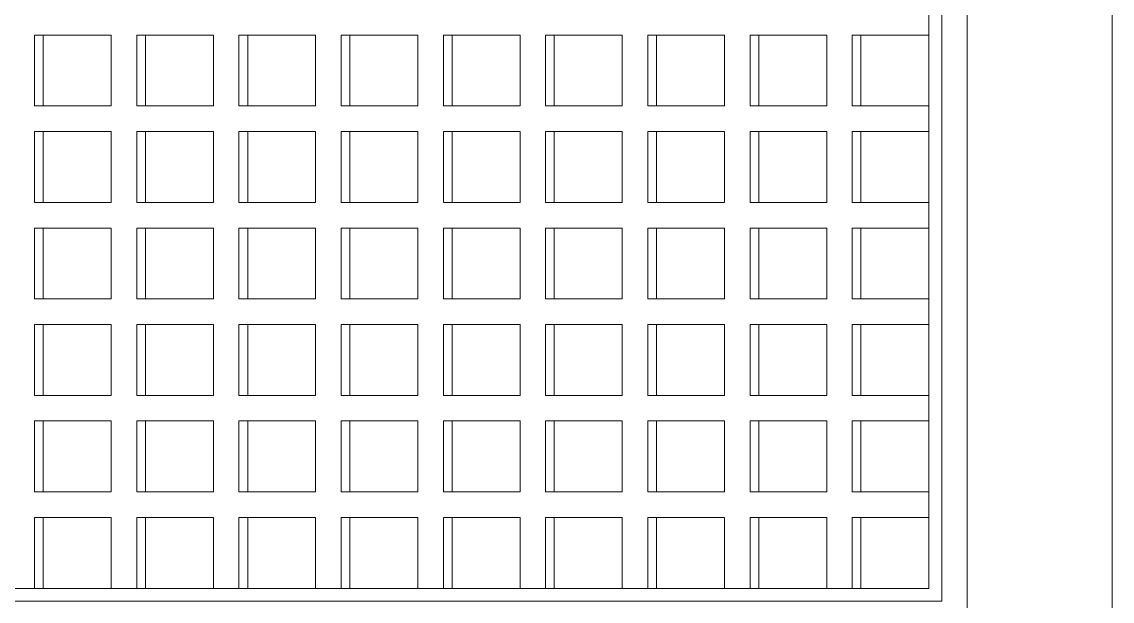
# Model space of a CAD drawing. Header units: millimetres. Extents: x 3554773 to 3850347, y -1853213 to -1653133.
# Drawn here: x 3582610 to 3591239, y -1716538 to -1711950 of the extents above; entities that cross this region are included whole.
import ezdxf

# ---------------------------------------------------------------- set-up
doc = ezdxf.new("R2010")
doc.units = ezdxf.units.MM
doc.header["$MEASUREMENT"] = 0
doc.set_wipeout_variables(frame=1)
doc.linetypes.add('Wipeout_Contour', pattern=[1000, 0, -1000])
doc.layers.add('Structural - Bearing', color=7, linetype='Continuous')
doc.layers.add('Structural - Bearing_Pen_No__3', color=7, linetype='Continuous', lineweight=18, true_color=0xff6600)
doc.layers.add('Structural - Bearing_Pen_No__87', color=7, linetype='Continuous', lineweight=20, true_color=0x6a6a6a)

msp = doc.modelspace()

# ---------------------------------------------------------------- wipeouts: each hides what was drawn before it
at = {"color": 254, "linetype": 'Wipeout_Contour', "lineweight": 0, "ltscale": 40615350.86454452}
msp.add_wipeout([(3574927.1, -1709460), (3574927.1, -1720379.6), (3591138.1, -1720379.6), (3591138.1, -1720177.4), (3591239.2, -1720177.4), (3591239.2, -1709460), (3590091.9, -1709460), (3590091.9, -1716739.7), (3575936.9, -1716739.7), (3575936.9, -1709460)], dxfattribs=at).dxf.layer = 'Structural - Bearing'

# ---------------------------------------------------------------- next in the draw order: linework, layer by layer
at = {"layer": 'Structural - Bearing_Pen_No__87', "linetype": 'Continuous'}
msp.add_line((3591239.2, -1707640.1), (3591239.2, -1720177.4), dxfattribs=at)

# ---------------------------------------------------------------- next in the draw order: wipeouts: each hides what was drawn before it
at = {"color": 254, "linetype": 'Wipeout_Contour', "lineweight": 0, "ltscale": 16250000.92783132}
msp.add_wipeout([(3589889.7, -1716537.5), (3590091.9, -1716537.5), (3590091.9, -1709662.2), (3589889.7, -1709662.2)], dxfattribs=at).dxf.layer = 'Structural - Bearing'
at = {"color": 254, "linetype": 'Wipeout_Contour', "lineweight": 0, "ltscale": 16243436.22605677}
msp.add_wipeout([(3583317.7, -1712055.1), (3582711.1, -1712055.1), (3582711.1, -1712616.8), (3583317.7, -1712616.8)], dxfattribs=at).dxf.layer = 'Structural - Bearing'
at = {"color": 254, "linetype": 'Wipeout_Contour', "lineweight": 0, "ltscale": 16244159.97788284}
msp.add_wipeout([(3583519.9, -1712055.1), (3583519.9, -1712616.8), (3584126.6, -1712616.8), (3584126.6, -1712055.1)], dxfattribs=at).dxf.layer = 'Structural - Bearing'
at = {"color": 254, "linetype": 'Wipeout_Contour', "lineweight": 0, "ltscale": 16244883.73697265}
msp.add_wipeout([(3584328.8, -1712616.8), (3584935.5, -1712616.8), (3584935.5, -1712055.1), (3584328.8, -1712055.1)], dxfattribs=at).dxf.layer = 'Structural - Bearing'
at = {"color": 254, "linetype": 'Wipeout_Contour', "lineweight": 0, "ltscale": 16245607.50312317}
msp.add_wipeout([(3585137.7, -1712055.1), (3585137.7, -1712616.8), (3585744.3, -1712616.8), (3585744.3, -1712055.1)], dxfattribs=at).dxf.layer = 'Structural - Bearing'
at = {"color": 254, "linetype": 'Wipeout_Contour', "lineweight": 0, "ltscale": 16246331.27644518}
msp.add_wipeout([(3586553.2, -1712055.1), (3585946.5, -1712055.1), (3585946.5, -1712616.8), (3586553.2, -1712616.8)], dxfattribs=at).dxf.layer = 'Structural - Bearing'
at = {"color": 254, "linetype": 'Wipeout_Contour', "lineweight": 0, "ltscale": 16247055.05691602}
msp.add_wipeout([(3586755.4, -1712616.8), (3587362, -1712616.8), (3587362, -1712055.1), (3586755.4, -1712055.1)], dxfattribs=at).dxf.layer = 'Structural - Bearing'
at = {"color": 254, "linetype": 'Wipeout_Contour', "lineweight": 0, "ltscale": 16247778.84451391}
msp.add_wipeout([(3587564.3, -1712055.1), (3587564.3, -1712616.8), (3588170.9, -1712616.8), (3588170.9, -1712055.1)], dxfattribs=at).dxf.layer = 'Structural - Bearing'
at = {"color": 254, "linetype": 'Wipeout_Contour', "lineweight": 0, "ltscale": 16248502.63916868}
msp.add_wipeout([(3588373.1, -1712616.8), (3588979.8, -1712616.8), (3588979.8, -1712055.1), (3588373.1, -1712055.1)], dxfattribs=at).dxf.layer = 'Structural - Bearing'
at = {"color": 254, "linetype": 'Wipeout_Contour', "lineweight": 0, "ltscale": 16249226.44115037}
msp.add_wipeout([(3589182, -1712055.1), (3589182, -1712616.8), (3589788.6, -1712616.8), (3589788.6, -1712055.1)], dxfattribs=at).dxf.layer = 'Structural - Bearing'
at = {"color": 254, "linetype": 'Wipeout_Contour', "lineweight": 0, "ltscale": 16243758.16773055}
msp.add_wipeout([(3582711.1, -1713380.7), (3583317.7, -1713380.7), (3583317.7, -1712819), (3582711.1, -1712819)], dxfattribs=at).dxf.layer = 'Structural - Bearing'
at = {"color": 254, "linetype": 'Wipeout_Contour', "lineweight": 0, "ltscale": 16244481.90523435}
msp.add_wipeout([(3584126.6, -1712819), (3583519.9, -1712819), (3583519.9, -1713380.7), (3584126.6, -1713380.7)], dxfattribs=at).dxf.layer = 'Structural - Bearing'
at = {"color": 254, "linetype": 'Wipeout_Contour', "lineweight": 0, "ltscale": 16245205.6499816}
msp.add_wipeout([(3584328.8, -1713380.7), (3584935.5, -1713380.7), (3584935.5, -1712819), (3584328.8, -1712819)], dxfattribs=at).dxf.layer = 'Structural - Bearing'
at = {"color": 254, "linetype": 'Wipeout_Contour', "lineweight": 0, "ltscale": 16245929.40179069}
msp.add_wipeout([(3585137.7, -1712819), (3585137.7, -1713380.7), (3585744.3, -1713380.7), (3585744.3, -1712819)], dxfattribs=at).dxf.layer = 'Structural - Bearing'
at = {"color": 254, "linetype": 'Wipeout_Contour', "lineweight": 0, "ltscale": 16246653.160751}
msp.add_wipeout([(3586553.2, -1712819), (3585946.5, -1712819), (3585946.5, -1713380.7), (3586553.2, -1713380.7)], dxfattribs=at).dxf.layer = 'Structural - Bearing'
at = {"color": 254, "linetype": 'Wipeout_Contour', "lineweight": 0, "ltscale": 16247376.92686158}
msp.add_wipeout([(3586755.4, -1712819), (3586755.4, -1713380.7), (3587362, -1713380.7), (3587362, -1712819)], dxfattribs=at).dxf.layer = 'Structural - Bearing'
at = {"color": 254, "linetype": 'Wipeout_Contour', "lineweight": 0, "ltscale": 16248100.70012145}
msp.add_wipeout([(3588170.9, -1712819), (3587564.3, -1712819), (3587564.3, -1713380.7), (3588170.9, -1713380.7)], dxfattribs=at).dxf.layer = 'Structural - Bearing'
at = {"color": 254, "linetype": 'Wipeout_Contour', "lineweight": 0, "ltscale": 16248824.48043935}
msp.add_wipeout([(3588979.8, -1712819), (3588373.1, -1712819), (3588373.1, -1713380.7), (3588979.8, -1713380.7)], dxfattribs=at).dxf.layer = 'Structural - Bearing'
at = {"color": 254, "linetype": 'Wipeout_Contour', "lineweight": 0, "ltscale": 16249548.2680853}
msp.add_wipeout([(3589182, -1712819), (3589182, -1713380.7), (3589788.6, -1713380.7), (3589788.6, -1712819)], dxfattribs=at).dxf.layer = 'Structural - Bearing'
at = {"color": 254, "linetype": 'Wipeout_Contour', "lineweight": 0, "ltscale": 16244080.13816666}
msp.add_wipeout([(3582711.1, -1713582.9), (3582711.1, -1714144.6), (3583317.7, -1714144.6), (3583317.7, -1713582.9)], dxfattribs=at).dxf.layer = 'Structural - Bearing'
at = {"color": 254, "linetype": 'Wipeout_Contour', "lineweight": 0, "ltscale": 16244803.86134748}
msp.add_wipeout([(3583519.9, -1713582.9), (3583519.9, -1714144.6), (3584126.6, -1714144.6), (3584126.6, -1713582.9)], dxfattribs=at).dxf.layer = 'Structural - Bearing'
at = {"color": 254, "linetype": 'Wipeout_Contour', "lineweight": 0, "ltscale": 16245527.59175146}
msp.add_wipeout([(3584328.8, -1714144.6), (3584935.5, -1714144.6), (3584935.5, -1713582.9), (3584328.8, -1713582.9)], dxfattribs=at).dxf.layer = 'Structural - Bearing'
at = {"color": 254, "linetype": 'Wipeout_Contour', "lineweight": 0, "ltscale": 16246251.32921841}
msp.add_wipeout([(3585744.3, -1713582.9), (3585137.7, -1713582.9), (3585137.7, -1714144.6), (3585744.3, -1714144.6)], dxfattribs=at).dxf.layer = 'Structural - Bearing'
at = {"color": 254, "linetype": 'Wipeout_Contour', "lineweight": 0, "ltscale": 16246975.0738163}
msp.add_wipeout([(3585946.5, -1714144.6), (3586553.2, -1714144.6), (3586553.2, -1713582.9), (3585946.5, -1713582.9)], dxfattribs=at).dxf.layer = 'Structural - Bearing'
at = {"color": 254, "linetype": 'Wipeout_Contour', "lineweight": 0, "ltscale": 16247698.82558702}
msp.add_wipeout([(3586755.4, -1713582.9), (3586755.4, -1714144.6), (3587362, -1714144.6), (3587362, -1713582.9)], dxfattribs=at).dxf.layer = 'Structural - Bearing'
at = {"color": 254, "linetype": 'Wipeout_Contour', "lineweight": 0, "ltscale": 16248422.58452959}
msp.add_wipeout([(3587564.3, -1714144.6), (3588170.9, -1714144.6), (3588170.9, -1713582.9), (3587564.3, -1713582.9)], dxfattribs=at).dxf.layer = 'Structural - Bearing'
at = {"color": 254, "linetype": 'Wipeout_Contour', "lineweight": 0, "ltscale": 16249146.3505099}
msp.add_wipeout([(3588979.8, -1713582.9), (3588373.1, -1713582.9), (3588373.1, -1714144.6), (3588979.8, -1714144.6)], dxfattribs=at).dxf.layer = 'Structural - Bearing'
at = {"color": 254, "linetype": 'Wipeout_Contour', "lineweight": 0, "ltscale": 16249870.12381938}
msp.add_wipeout([(3589788.6, -1713582.9), (3589182, -1713582.9), (3589182, -1714144.6), (3589788.6, -1714144.6)], dxfattribs=at).dxf.layer = 'Structural - Bearing'
at = {"color": 254, "linetype": 'Wipeout_Contour', "lineweight": 0, "ltscale": 16244402.1374488}
msp.add_wipeout([(3582711.1, -1714908.6), (3583317.7, -1714908.6), (3583317.7, -1714346.9), (3582711.1, -1714346.9)], dxfattribs=at).dxf.layer = 'Structural - Bearing'
at = {"color": 254, "linetype": 'Wipeout_Contour', "lineweight": 0, "ltscale": 16245125.84626306}
msp.add_wipeout([(3583519.9, -1714908.6), (3584126.6, -1714908.6), (3584126.6, -1714346.9), (3583519.9, -1714346.9)], dxfattribs=at).dxf.layer = 'Structural - Bearing'
at = {"color": 254, "linetype": 'Wipeout_Contour', "lineweight": 0, "ltscale": 16245849.56232305}
msp.add_wipeout([(3584935.5, -1714346.9), (3584328.8, -1714346.9), (3584328.8, -1714908.6), (3584935.5, -1714908.6)], dxfattribs=at).dxf.layer = 'Structural - Bearing'
at = {"color": 254, "linetype": 'Wipeout_Contour', "lineweight": 0, "ltscale": 16246573.28544716}
msp.add_wipeout([(3585137.7, -1714346.9), (3585137.7, -1714908.6), (3585744.3, -1714908.6), (3585744.3, -1714346.9)], dxfattribs=at).dxf.layer = 'Structural - Bearing'
at = {"color": 254, "linetype": 'Wipeout_Contour', "lineweight": 0, "ltscale": 16247297.01572476}
msp.add_wipeout([(3585946.5, -1714346.9), (3585946.5, -1714908.6), (3586553.2, -1714908.6), (3586553.2, -1714346.9)], dxfattribs=at).dxf.layer = 'Structural - Bearing'
at = {"color": 254, "linetype": 'Wipeout_Contour', "lineweight": 0, "ltscale": 16248020.75315489}
msp.add_wipeout([(3586755.4, -1714908.6), (3587362, -1714908.6), (3587362, -1714346.9), (3586755.4, -1714346.9)], dxfattribs=at).dxf.layer = 'Structural - Bearing'
at = {"color": 254, "linetype": 'Wipeout_Contour', "lineweight": 0, "ltscale": 16248744.4977366}
msp.add_wipeout([(3587564.3, -1714908.6), (3588170.9, -1714908.6), (3588170.9, -1714346.9), (3587564.3, -1714346.9)], dxfattribs=at).dxf.layer = 'Structural - Bearing'
at = {"color": 254, "linetype": 'Wipeout_Contour', "lineweight": 0, "ltscale": 16249468.2493786}
msp.add_wipeout([(3588373.1, -1714346.9), (3588373.1, -1714908.6), (3588979.8, -1714908.6), (3588979.8, -1714346.9)], dxfattribs=at).dxf.layer = 'Structural - Bearing'
at = {"color": 254, "linetype": 'Wipeout_Contour', "lineweight": 0, "ltscale": 16250192.00835092}
msp.add_wipeout([(3589182, -1714908.6), (3589788.6, -1714908.6), (3589788.6, -1714346.9), (3589182, -1714346.9)], dxfattribs=at).dxf.layer = 'Structural - Bearing'
at = {"color": 254, "linetype": 'Wipeout_Contour', "lineweight": 0, "ltscale": 16244724.16546842}
msp.add_wipeout([(3582711.1, -1715672.5), (3583317.7, -1715672.5), (3583317.7, -1715110.8), (3582711.1, -1715110.8)], dxfattribs=at).dxf.layer = 'Structural - Bearing'
at = {"color": 254, "linetype": 'Wipeout_Contour', "lineweight": 0, "ltscale": 16245447.85993686}
msp.add_wipeout([(3584126.6, -1715110.8), (3583519.9, -1715110.8), (3583519.9, -1715672.5), (3584126.6, -1715672.5)], dxfattribs=at).dxf.layer = 'Structural - Bearing'
at = {"color": 254, "linetype": 'Wipeout_Contour', "lineweight": 0, "ltscale": 16246171.56165214}
msp.add_wipeout([(3584935.5, -1715110.8), (3584328.8, -1715110.8), (3584328.8, -1715672.5), (3584935.5, -1715672.5)], dxfattribs=at).dxf.layer = 'Structural - Bearing'
at = {"color": 254, "linetype": 'Wipeout_Contour', "lineweight": 0, "ltscale": 16246895.27043269}
msp.add_wipeout([(3585744.3, -1715110.8), (3585137.7, -1715110.8), (3585137.7, -1715672.5), (3585744.3, -1715672.5)], dxfattribs=at).dxf.layer = 'Structural - Bearing'
at = {"color": 254, "linetype": 'Wipeout_Contour', "lineweight": 0, "ltscale": 16247618.98636786}
msp.add_wipeout([(3586553.2, -1715110.8), (3585946.5, -1715110.8), (3585946.5, -1715672.5), (3586553.2, -1715672.5)], dxfattribs=at).dxf.layer = 'Structural - Bearing'
at = {"color": 254, "linetype": 'Wipeout_Contour', "lineweight": 0, "ltscale": 16248342.7094567}
msp.add_wipeout([(3586755.4, -1715110.8), (3586755.4, -1715672.5), (3587362, -1715672.5), (3587362, -1715110.8)], dxfattribs=at).dxf.layer = 'Structural - Bearing'
at = {"color": 254, "linetype": 'Wipeout_Contour', "lineweight": 0, "ltscale": 16249066.43969826}
msp.add_wipeout([(3588170.9, -1715110.8), (3587564.3, -1715110.8), (3587564.3, -1715672.5), (3588170.9, -1715672.5)], dxfattribs=at).dxf.layer = 'Structural - Bearing'
at = {"color": 254, "linetype": 'Wipeout_Contour', "lineweight": 0, "ltscale": 16249790.17700125}
msp.add_wipeout([(3588373.1, -1715672.5), (3588979.8, -1715672.5), (3588979.8, -1715110.8), (3588373.1, -1715110.8)], dxfattribs=at).dxf.layer = 'Structural - Bearing'
at = {"color": 254, "linetype": 'Wipeout_Contour', "lineweight": 0, "ltscale": 16250513.92163567}
msp.add_wipeout([(3589182, -1715672.5), (3589788.6, -1715672.5), (3589788.6, -1715110.8), (3589182, -1715110.8)], dxfattribs=at).dxf.layer = 'Structural - Bearing'
at = {"color": 254, "linetype": 'Wipeout_Contour', "lineweight": 0, "ltscale": 16245046.22226638}
msp.add_wipeout([(3583317.7, -1715874.7), (3582711.1, -1715874.7), (3582711.1, -1716436.4), (3583317.7, -1716436.4)], dxfattribs=at).dxf.layer = 'Structural - Bearing'
at = {"color": 254, "linetype": 'Wipeout_Contour', "lineweight": 0, "ltscale": 16245769.9024097}
msp.add_wipeout([(3584126.6, -1715874.7), (3583519.9, -1715874.7), (3583519.9, -1716436.4), (3584126.6, -1716436.4)], dxfattribs=at).dxf.layer = 'Structural - Bearing'
at = {"color": 254, "linetype": 'Wipeout_Contour', "lineweight": 0, "ltscale": 16246493.58977957}
msp.add_wipeout([(3584935.5, -1715874.7), (3584328.8, -1715874.7), (3584328.8, -1716436.4), (3584935.5, -1716436.4)], dxfattribs=at).dxf.layer = 'Structural - Bearing'
at = {"color": 254, "linetype": 'Wipeout_Contour', "lineweight": 0, "ltscale": 16247217.28421584}
msp.add_wipeout([(3585744.3, -1715874.7), (3585137.7, -1715874.7), (3585137.7, -1716436.4), (3585744.3, -1716436.4)], dxfattribs=at).dxf.layer = 'Structural - Bearing'
at = {"color": 254, "linetype": 'Wipeout_Contour', "lineweight": 0, "ltscale": 16247940.98578645}
msp.add_wipeout([(3586553.2, -1715874.7), (3585946.5, -1715874.7), (3585946.5, -1716436.4), (3586553.2, -1716436.4)], dxfattribs=at).dxf.layer = 'Structural - Bearing'
at = {"color": 254, "linetype": 'Wipeout_Contour', "lineweight": 0, "ltscale": 16248664.69451216}
msp.add_wipeout([(3587362, -1715874.7), (3586755.4, -1715874.7), (3586755.4, -1716436.4), (3587362, -1716436.4)], dxfattribs=at).dxf.layer = 'Structural - Bearing'
at = {"color": 254, "linetype": 'Wipeout_Contour', "lineweight": 0, "ltscale": 16249388.41041285}
msp.add_wipeout([(3588170.9, -1715874.7), (3587564.3, -1715874.7), (3587564.3, -1716436.4), (3588170.9, -1716436.4)], dxfattribs=at).dxf.layer = 'Structural - Bearing'
at = {"color": 254, "linetype": 'Wipeout_Contour', "lineweight": 0, "ltscale": 16250112.1333761}
msp.add_wipeout([(3588373.1, -1715874.7), (3588373.1, -1716436.4), (3588979.8, -1716436.4), (3588979.8, -1715874.7)], dxfattribs=at).dxf.layer = 'Structural - Bearing'
at = {"color": 254, "linetype": 'Wipeout_Contour', "lineweight": 0, "ltscale": 16250835.86369305}
msp.add_wipeout([(3589182, -1715874.7), (3589182, -1716436.4), (3589788.6, -1716436.4), (3589788.6, -1715874.7)], dxfattribs=at).dxf.layer = 'Structural - Bearing'

# ---------------------------------------------------------------- next in the draw order: linework, layer by layer
at = {"layer": 'Structural - Bearing_Pen_No__3', "linetype": 'Continuous'}
for p, q in [((3590091.9, -1709662.2), (3590091.9, -1716537.5)), ((3582711.1, -1712055.1), (3582711.1, -1712616.8)), ((3583317.7, -1712055.1), (3582711.1, -1712055.1)), ((3582779.8, -1712055.1), (3582779.8, -1712616.8)), ((3583317.7, -1712616.8), (3583317.7, -1712055.1)), ((3583519.9, -1712055.1), (3583519.9, -1712616.8)), ((3584126.6, -1712055.1), (3583519.9, -1712055.1)), ((3583588.7, -1712055.1), (3583588.7, -1712616.8)), ((3584126.6, -1712616.8), (3584126.6, -1712055.1)), ((3584328.8, -1712055.1), (3584328.8, -1712616.8)), ((3584935.5, -1712055.1), (3584328.8, -1712055.1)), ((3584397.6, -1712055.1), (3584397.6, -1712616.8)), ((3584935.5, -1712616.8), (3584935.5, -1712055.1)), ((3585137.7, -1712055.1), (3585137.7, -1712616.8)), ((3585744.3, -1712055.1), (3585137.7, -1712055.1)), ((3585206.4, -1712055.1), (3585206.4, -1712616.8)), ((3585744.3, -1712616.8), (3585744.3, -1712055.1)), ((3585946.5, -1712055.1), (3585946.5, -1712616.8)), ((3586553.2, -1712055.1), (3585946.5, -1712055.1)), ((3586015.3, -1712055.1), (3586015.3, -1712616.8)), ((3586553.2, -1712616.8), (3586553.2, -1712055.1)), ((3586755.4, -1712055.1), (3586755.4, -1712616.8)), ((3587362, -1712055.1), (3586755.4, -1712055.1)), ((3586824.1, -1712055.1), (3586824.1, -1712616.8)), ((3587362, -1712616.8), (3587362, -1712055.1)), ((3587564.3, -1712055.1), (3587564.3, -1712616.8)), ((3588170.9, -1712055.1), (3587564.3, -1712055.1)), ((3587633, -1712055.1), (3587633, -1712616.8)), ((3588170.9, -1712616.8), (3588170.9, -1712055.1)), ((3588373.1, -1712055.1), (3588373.1, -1712616.8)), ((3588979.8, -1712055.1), (3588373.1, -1712055.1)), ((3588441.9, -1712055.1), (3588441.9, -1712616.8)), ((3588979.8, -1712616.8), (3588979.8, -1712055.1)), ((3589182, -1712055.1), (3589182, -1712616.8)), ((3589250.7, -1712055.1), (3589250.7, -1712616.8)), ((3583317.7, -1712616.8), (3582711.1, -1712616.8)), ((3584126.6, -1712616.8), (3583519.9, -1712616.8)), ((3584935.5, -1712616.8), (3584328.8, -1712616.8)), ((3585744.3, -1712616.8), (3585137.7, -1712616.8)), ((3586553.2, -1712616.8), (3585946.5, -1712616.8)), ((3587362, -1712616.8), (3586755.4, -1712616.8)), ((3588170.9, -1712616.8), (3587564.3, -1712616.8)), ((3588979.8, -1712616.8), (3588373.1, -1712616.8)), ((3582711.1, -1712819), (3582711.1, -1713380.7)), ((3583317.7, -1712819), (3582711.1, -1712819)), ((3582779.8, -1712819), (3582779.8, -1713380.7)), ((3583317.7, -1713380.7), (3583317.7, -1712819)), ((3583519.9, -1712819), (3583519.9, -1713380.7)), ((3584126.6, -1712819), (3583519.9, -1712819)), ((3583588.7, -1712819), (3583588.7, -1713380.7)), ((3584126.6, -1713380.7), (3584126.6, -1712819)), ((3584328.8, -1712819), (3584328.8, -1713380.7)), ((3584935.5, -1712819), (3584328.8, -1712819)), ((3584397.6, -1712819), (3584397.6, -1713380.7)), ((3584935.5, -1713380.7), (3584935.5, -1712819)), ((3585137.7, -1712819), (3585137.7, -1713380.7)), ((3585744.3, -1712819), (3585137.7, -1712819)), ((3585206.4, -1712819), (3585206.4, -1713380.7)), ((3585744.3, -1713380.7), (3585744.3, -1712819)), ((3585946.5, -1712819), (3585946.5, -1713380.7)), ((3586553.2, -1712819), (3585946.5, -1712819)), ((3586015.3, -1712819), (3586015.3, -1713380.7)), ((3586553.2, -1713380.7), (3586553.2, -1712819)), ((3586755.4, -1712819), (3586755.4, -1713380.7)), ((3587362, -1712819), (3586755.4, -1712819)), ((3586824.1, -1712819), (3586824.1, -1713380.7)), ((3587362, -1713380.7), (3587362, -1712819)), ((3587564.3, -1712819), (3587564.3, -1713380.7)), ((3588170.9, -1712819), (3587564.3, -1712819)), ((3587633, -1712819), (3587633, -1713380.7)), ((3588170.9, -1713380.7), (3588170.9, -1712819)), ((3588373.1, -1712819), (3588373.1, -1713380.7)), ((3588979.8, -1712819), (3588373.1, -1712819)), ((3588441.9, -1712819), (3588441.9, -1713380.7)), ((3588979.8, -1713380.7), (3588979.8, -1712819)), ((3589182, -1712819), (3589182, -1713380.7)), ((3589250.7, -1712819), (3589250.7, -1713380.7)), ((3583317.7, -1713380.7), (3582711.1, -1713380.7)), ((3584126.6, -1713380.7), (3583519.9, -1713380.7)), ((3584935.5, -1713380.7), (3584328.8, -1713380.7)), ((3585744.3, -1713380.7), (3585137.7, -1713380.7)), ((3586553.2, -1713380.7), (3585946.5, -1713380.7)), ((3587362, -1713380.7), (3586755.4, -1713380.7)), ((3588170.9, -1713380.7), (3587564.3, -1713380.7)), ((3588979.8, -1713380.7), (3588373.1, -1713380.7)), ((3582711.1, -1713582.9), (3582711.1, -1714144.6)), ((3583317.7, -1713582.9), (3582711.1, -1713582.9)), ((3582779.8, -1713582.9), (3582779.8, -1714144.6)), ((3583317.7, -1714144.6), (3583317.7, -1713582.9)), ((3583519.9, -1713582.9), (3583519.9, -1714144.6)), ((3584126.6, -1713582.9), (3583519.9, -1713582.9)), ((3583588.7, -1713582.9), (3583588.7, -1714144.6)), ((3584126.6, -1714144.6), (3584126.6, -1713582.9)), ((3584328.8, -1713582.9), (3584328.8, -1714144.6)), ((3584935.5, -1713582.9), (3584328.8, -1713582.9)), ((3584397.6, -1713582.9), (3584397.6, -1714144.6)), ((3584935.5, -1714144.6), (3584935.5, -1713582.9)), ((3585137.7, -1713582.9), (3585137.7, -1714144.6)), ((3585744.3, -1713582.9), (3585137.7, -1713582.9)), ((3585206.4, -1713582.9), (3585206.4, -1714144.6)), ((3585744.3, -1714144.6), (3585744.3, -1713582.9)), ((3585946.5, -1713582.9), (3585946.5, -1714144.6)), ((3586553.2, -1713582.9), (3585946.5, -1713582.9)), ((3586015.3, -1713582.9), (3586015.3, -1714144.6)), ((3586553.2, -1714144.6), (3586553.2, -1713582.9)), ((3586755.4, -1713582.9), (3586755.4, -1714144.6)), ((3587362, -1713582.9), (3586755.4, -1713582.9)), ((3586824.1, -1713582.9), (3586824.1, -1714144.6)), ((3587362, -1714144.6), (3587362, -1713582.9)), ((3587564.3, -1713582.9), (3587564.3, -1714144.6)), ((3588170.9, -1713582.9), (3587564.3, -1713582.9)), ((3587633, -1713582.9), (3587633, -1714144.6)), ((3588170.9, -1714144.6), (3588170.9, -1713582.9)), ((3588373.1, -1713582.9), (3588373.1, -1714144.6)), ((3588979.8, -1713582.9), (3588373.1, -1713582.9)), ((3588441.9, -1713582.9), (3588441.9, -1714144.6)), ((3588979.8, -1714144.6), (3588979.8, -1713582.9)), ((3589182, -1713582.9), (3589182, -1714144.6)), ((3589250.7, -1713582.9), (3589250.7, -1714144.6)), ((3583317.7, -1714144.6), (3582711.1, -1714144.6)), ((3584126.6, -1714144.6), (3583519.9, -1714144.6)), ((3584935.5, -1714144.6), (3584328.8, -1714144.6)), ((3585744.3, -1714144.6), (3585137.7, -1714144.6)), ((3586553.2, -1714144.6), (3585946.5, -1714144.6)), ((3587362, -1714144.6), (3586755.4, -1714144.6)), ((3588170.9, -1714144.6), (3587564.3, -1714144.6)), ((3588979.8, -1714144.6), (3588373.1, -1714144.6)), ((3582711.1, -1714346.9), (3582711.1, -1714908.6)), ((3583317.7, -1714346.9), (3582711.1, -1714346.9)), ((3582779.8, -1714346.9), (3582779.8, -1714908.6)), ((3583317.7, -1714908.6), (3583317.7, -1714346.9)), ((3583519.9, -1714346.9), (3583519.9, -1714908.6)), ((3584126.6, -1714346.9), (3583519.9, -1714346.9)), ((3583588.7, -1714346.9), (3583588.7, -1714908.6)), ((3584126.6, -1714908.6), (3584126.6, -1714346.9)), ((3584328.8, -1714346.9), (3584328.8, -1714908.6)), ((3584935.5, -1714346.9), (3584328.8, -1714346.9)), ((3584397.6, -1714346.9), (3584397.6, -1714908.6)), ((3584935.5, -1714908.6), (3584935.5, -1714346.9)), ((3585137.7, -1714346.9), (3585137.7, -1714908.6)), ((3585744.3, -1714346.9), (3585137.7, -1714346.9)), ((3585206.4, -1714346.9), (3585206.4, -1714908.6)), ((3585744.3, -1714908.6), (3585744.3, -1714346.9)), ((3585946.5, -1714346.9), (3585946.5, -1714908.6)), ((3586553.2, -1714346.9), (3585946.5, -1714346.9)), ((3586015.3, -1714346.9), (3586015.3, -1714908.6)), ((3586553.2, -1714908.6), (3586553.2, -1714346.9)), ((3586755.4, -1714346.9), (3586755.4, -1714908.6)), ((3587362, -1714346.9), (3586755.4, -1714346.9)), ((3586824.1, -1714346.9), (3586824.1, -1714908.6)), ((3587362, -1714908.6), (3587362, -1714346.9)), ((3587564.3, -1714346.9), (3587564.3, -1714908.6)), ((3588170.9, -1714346.9), (3587564.3, -1714346.9)), ((3587633, -1714346.9), (3587633, -1714908.6)), ((3588170.9, -1714908.6), (3588170.9, -1714346.9)), ((3588373.1, -1714346.9), (3588373.1, -1714908.6)), ((3588979.8, -1714346.9), (3588373.1, -1714346.9)), ((3588441.9, -1714346.9), (3588441.9, -1714908.6)), ((3588979.8, -1714908.6), (3588979.8, -1714346.9)), ((3589182, -1714346.9), (3589182, -1714908.6)), ((3589250.7, -1714346.9), (3589250.7, -1714908.6)), ((3583317.7, -1714908.6), (3582711.1, -1714908.6)), ((3584126.6, -1714908.6), (3583519.9, -1714908.6)), ((3584935.5, -1714908.6), (3584328.8, -1714908.6)), ((3585744.3, -1714908.6), (3585137.7, -1714908.6)), ((3586553.2, -1714908.6), (3585946.5, -1714908.6)), ((3587362, -1714908.6), (3586755.4, -1714908.6)), ((3588170.9, -1714908.6), (3587564.3, -1714908.6)), ((3588979.8, -1714908.6), (3588373.1, -1714908.6)), ((3582711.1, -1715110.8), (3582711.1, -1715672.5)), ((3583317.7, -1715110.8), (3582711.1, -1715110.8)), ((3582779.8, -1715110.8), (3582779.8, -1715672.5)), ((3583317.7, -1715672.5), (3583317.7, -1715110.8)), ((3583519.9, -1715110.8), (3583519.9, -1715672.5)), ((3584126.6, -1715110.8), (3583519.9, -1715110.8)), ((3583588.7, -1715110.8), (3583588.7, -1715672.5)), ((3584126.6, -1715672.5), (3584126.6, -1715110.8)), ((3584328.8, -1715110.8), (3584328.8, -1715672.5)), ((3584935.5, -1715110.8), (3584328.8, -1715110.8)), ((3584397.6, -1715110.8), (3584397.6, -1715672.5)), ((3584935.5, -1715672.5), (3584935.5, -1715110.8)), ((3585137.7, -1715110.8), (3585137.7, -1715672.5)), ((3585744.3, -1715110.8), (3585137.7, -1715110.8)), ((3585206.4, -1715110.8), (3585206.4, -1715672.5)), ((3585744.3, -1715672.5), (3585744.3, -1715110.8)), ((3585946.5, -1715110.8), (3585946.5, -1715672.5)), ((3586553.2, -1715110.8), (3585946.5, -1715110.8)), ((3586015.3, -1715110.8), (3586015.3, -1715672.5)), ((3586553.2, -1715672.5), (3586553.2, -1715110.8)), ((3586755.4, -1715110.8), (3586755.4, -1715672.5)), ((3587362, -1715110.8), (3586755.4, -1715110.8)), ((3586824.1, -1715110.8), (3586824.1, -1715672.5)), ((3587362, -1715672.5), (3587362, -1715110.8)), ((3587564.3, -1715110.8), (3587564.3, -1715672.5)), ((3588170.9, -1715110.8), (3587564.3, -1715110.8)), ((3587633, -1715110.8), (3587633, -1715672.5)), ((3588170.9, -1715672.5), (3588170.9, -1715110.8)), ((3588373.1, -1715110.8), (3588373.1, -1715672.5)), ((3588979.8, -1715110.8), (3588373.1, -1715110.8)), ((3588441.9, -1715110.8), (3588441.9, -1715672.5)), ((3588979.8, -1715672.5), (3588979.8, -1715110.8)), ((3589182, -1715110.8), (3589182, -1715672.5)), ((3589250.7, -1715110.8), (3589250.7, -1715672.5)), ((3583317.7, -1715672.5), (3582711.1, -1715672.5)), ((3584126.6, -1715672.5), (3583519.9, -1715672.5)), ((3584935.5, -1715672.5), (3584328.8, -1715672.5)), ((3585744.3, -1715672.5), (3585137.7, -1715672.5)), ((3586553.2, -1715672.5), (3585946.5, -1715672.5)), ((3587362, -1715672.5), (3586755.4, -1715672.5)), ((3588170.9, -1715672.5), (3587564.3, -1715672.5)), ((3588979.8, -1715672.5), (3588373.1, -1715672.5)), ((3583317.7, -1715874.7), (3582711.1, -1715874.7)), ((3584126.6, -1715874.7), (3583519.9, -1715874.7)), ((3584935.5, -1715874.7), (3584328.8, -1715874.7)), ((3585744.3, -1715874.7), (3585137.7, -1715874.7)), ((3586553.2, -1715874.7), (3585946.5, -1715874.7)), ((3587362, -1715874.7), (3586755.4, -1715874.7)), ((3588170.9, -1715874.7), (3587564.3, -1715874.7)), ((3588979.8, -1715874.7), (3588373.1, -1715874.7)), ((3590091.9, -1716537.5), (3590091.9, -1716739.7))]:
    msp.add_line(p, q, dxfattribs=at)

# ---------------------------------------------------------------- next in the draw order: wipeouts: each hides what was drawn before it
at = {"color": 254, "linetype": 'Wipeout_Contour', "lineweight": 0, "ltscale": 16249865.19935454}
msp.add_wipeout([(3589788.6, -1716436.4), (3589889.7, -1716436.4), (3589889.7, -1709763.3), (3589788.6, -1709763.3)], dxfattribs=at).dxf.layer = 'Structural - Bearing'

# ---------------------------------------------------------------- next in the draw order: linework, layer by layer
at = {"layer": 'Structural - Bearing_Pen_No__3', "linetype": 'Continuous'}
for p, q in [((3589788.6, -1711852.9), (3589788.6, -1712055.1)), ((3589788.6, -1712055.1), (3589182, -1712055.1)), ((3589788.6, -1712055.1), (3589788.6, -1712616.8)), ((3589182, -1712616.8), (3589788.6, -1712616.8)), ((3589788.6, -1712616.8), (3589788.6, -1712819)), ((3589788.6, -1712819), (3589182, -1712819)), ((3589788.6, -1712819), (3589788.6, -1713380.7)), ((3589182, -1713380.7), (3589788.6, -1713380.7)), ((3589788.6, -1713380.7), (3589788.6, -1713582.9)), ((3589788.6, -1713582.9), (3589182, -1713582.9)), ((3589788.6, -1713582.9), (3589788.6, -1714144.6)), ((3589182, -1714144.6), (3589788.6, -1714144.6)), ((3589788.6, -1714144.6), (3589788.6, -1714346.9)), ((3589788.6, -1714346.9), (3589182, -1714346.9)), ((3589788.6, -1714346.9), (3589788.6, -1714908.6)), ((3589182, -1714908.6), (3589788.6, -1714908.6)), ((3589788.6, -1714908.6), (3589788.6, -1715110.8)), ((3589788.6, -1715110.8), (3589182, -1715110.8)), ((3589788.6, -1715110.8), (3589788.6, -1715672.5)), ((3589182, -1715672.5), (3589788.6, -1715672.5)), ((3589788.6, -1715672.5), (3589788.6, -1715874.7)), ((3589788.6, -1715874.7), (3589182, -1715874.7))]:
    msp.add_line(p, q, dxfattribs=at)

# ---------------------------------------------------------------- next in the draw order: wipeouts: each hides what was drawn before it
at = {"color": 254, "linetype": 'Wipeout_Contour', "lineweight": 0, "ltscale": 24367768.21783158}
msp.add_wipeout([(3576139.1, -1716436.4), (3576139.1, -1716537.5), (3589889.7, -1716537.5), (3589889.7, -1716436.4), (3589788.6, -1716436.4), (3576240.2, -1716436.4)], dxfattribs=at).dxf.layer = 'Structural - Bearing'

# ---------------------------------------------------------------- next in the draw order: linework, layer by layer
at = {"layer": 'Structural - Bearing_Pen_No__3', "linetype": 'Continuous'}
for p, q in [((3589889.7, -1716537.5), (3589889.7, -1709662.2)), ((3582711.1, -1715874.7), (3582711.1, -1716436.4)), ((3582779.8, -1715874.7), (3582779.8, -1716436.4)), ((3583317.7, -1716436.4), (3583317.7, -1715874.7)), ((3583519.9, -1715874.7), (3583519.9, -1716436.4)), ((3583588.7, -1715874.7), (3583588.7, -1716436.4)), ((3584126.6, -1716436.4), (3584126.6, -1715874.7)), ((3584328.8, -1715874.7), (3584328.8, -1716436.4)), ((3584397.6, -1715874.7), (3584397.6, -1716436.4)), ((3584935.5, -1716436.4), (3584935.5, -1715874.7)), ((3585137.7, -1715874.7), (3585137.7, -1716436.4)), ((3585206.4, -1715874.7), (3585206.4, -1716436.4)), ((3585744.3, -1716436.4), (3585744.3, -1715874.7)), ((3585946.5, -1715874.7), (3585946.5, -1716436.4)), ((3586015.3, -1715874.7), (3586015.3, -1716436.4)), ((3586553.2, -1716436.4), (3586553.2, -1715874.7)), ((3586755.4, -1715874.7), (3586755.4, -1716436.4)), ((3586824.1, -1715874.7), (3586824.1, -1716436.4)), ((3587362, -1716436.4), (3587362, -1715874.7)), ((3587564.3, -1715874.7), (3587564.3, -1716436.4)), ((3587633, -1715874.7), (3587633, -1716436.4)), ((3588170.9, -1716436.4), (3588170.9, -1715874.7)), ((3588373.1, -1715874.7), (3588373.1, -1716436.4)), ((3588441.9, -1715874.7), (3588441.9, -1716436.4)), ((3588979.8, -1716436.4), (3588979.8, -1715874.7)), ((3589182, -1715874.7), (3589182, -1716436.4)), ((3589250.7, -1715874.7), (3589250.7, -1716436.4)), ((3589788.6, -1715874.7), (3589788.6, -1716436.4)), ((3582711.1, -1716436.4), (3582508.9, -1716436.4)), ((3587362, -1716436.4), (3582711.1, -1716436.4)), ((3583519.9, -1716436.4), (3583317.7, -1716436.4)), ((3584328.8, -1716436.4), (3584126.6, -1716436.4)), ((3585137.7, -1716436.4), (3584935.5, -1716436.4)), ((3585946.5, -1716436.4), (3585744.3, -1716436.4)), ((3586755.4, -1716436.4), (3586553.2, -1716436.4)), ((3587564.3, -1716436.4), (3587362, -1716436.4)), ((3589788.6, -1716436.4), (3587564.3, -1716436.4)), ((3588373.1, -1716436.4), (3588170.9, -1716436.4)), ((3589182, -1716436.4), (3588979.8, -1716436.4)), ((3576139.1, -1716537.5), (3589889.7, -1716537.5))]:
    msp.add_line(p, q, dxfattribs=at)

doc.saveas('drawing.dxf')
